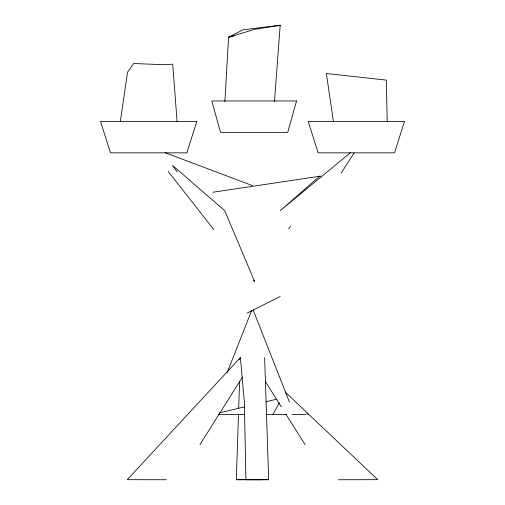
<?xml version="1.0" encoding="UTF-8"?>
<svg xmlns="http://www.w3.org/2000/svg" width="505" height="505" viewBox="0 0 505 505"><rect width="100%" height="100%" fill="white"/><g stroke="black" fill="none" stroke-linecap="round" stroke-linejoin="round"><path stroke-width="0.76" d="M264.626 357.584L268.685 479.706L236.315 479.706L238.493 414.315M238.701 408.008L239.591 381.224M224.87 101.587L228.595 37.193L242.93 29.827L280.187 25.25L274.486 101.587M120.379 121.276L127.525 72.221L133.667 63.516L163.658 64.716L172.704 64.167L177.066 121.276M227.136 372.709L251.635 310.55M272.978 414.397L279.328 402.725M239.231 359.636L240.374 357.584L244.357 401.955L245.922 479.674L261.262 479.681L236.315 479.706M199.93 444.671L242.488 377.008M341.21 173.051L354.156 152.863M288.727 228.847L290.501 226.246M240.374 357.584L127.26 479.674L166.467 479.75M319.842 176.018L280.3 210.636L350.47 152.68M246.939 313.195L280.18 296.479M219.17 412.932L244.433 406.891M265.87 401.765L276.582 399.202M233.91 35.962L228.595 37.193L254.981 29.265L280.187 25.25L277.157 25.951M212.883 192.247L320.991 176.075M338.533 479.75L377.74 479.674L285.098 391.949M218.457 414.397L244.622 414.397M266.425 414.397L286.543 414.397M291.953 414.397L305.967 414.397M245.922 479.674L268.685 479.706M165.034 152.655L252.5 185.625M306.983 413.576L308.296 414.397M168.222 171.517L213.88 229.649M253.706 280.363L254.678 281.601L224.7 210.636L172.502 165.406L177.04 171.826M253.769 280.319L254.678 281.601M265.434 381.647L281.291 406.86M285.88 414.157L305.07 444.671M253.074 309.817L289.39 401.955M333.407 121.282L326.344 73.509L386.325 80.106L387.19 121.276M296.504 100.975L287.73 132.373L220.546 132.373L211.778 100.975L296.504 100.975M196.824 121.446L186.85 152.845L110.481 152.845L100.508 121.446L196.824 121.446M404.492 121.446L394.519 152.845L318.15 152.845L308.176 121.446L404.492 121.446"/></g></svg>
